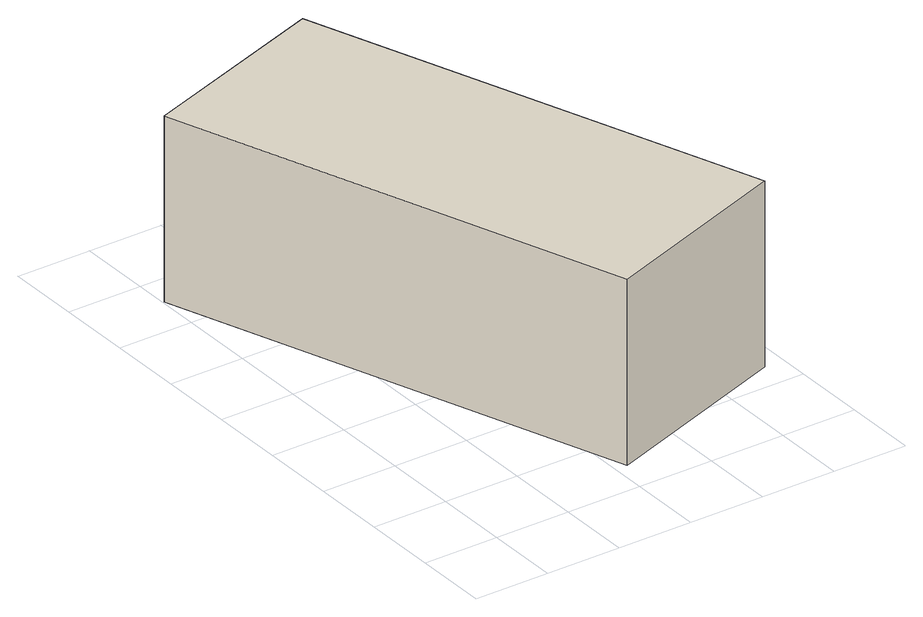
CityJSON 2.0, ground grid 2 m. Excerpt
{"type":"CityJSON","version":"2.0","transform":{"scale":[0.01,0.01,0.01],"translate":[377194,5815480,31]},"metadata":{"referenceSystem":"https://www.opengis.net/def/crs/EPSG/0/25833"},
"CityObjects":{
"building1":{"type":"Building","attributes":{"Gemeindeschluessel":"11000004","BezugspunktDach":"2200","function":"31001_2523","measuredHeight":6.23,"storeysAboveGround":1},"address":[{"country":"Germany","locality":"Berlin","thoroughfareNumber":"57","thoroughfareName":"Havelchaussee"}],"geometry":[{"type":"Solid","lod":"1","boundaries":[[[[0,1,2,3]],[[4,5,6,7]],[[4,7,3,2]],[[5,4,2,1]],[[6,5,1,0]],[[7,6,0,3]]]]}]}
},
"vertices":[
[432,93,501],[947,277,501],[517,1489,501],[4,1312,501],[517,1489,11],[947,277,11],[432,93,11],[4,1312,11]
]}
